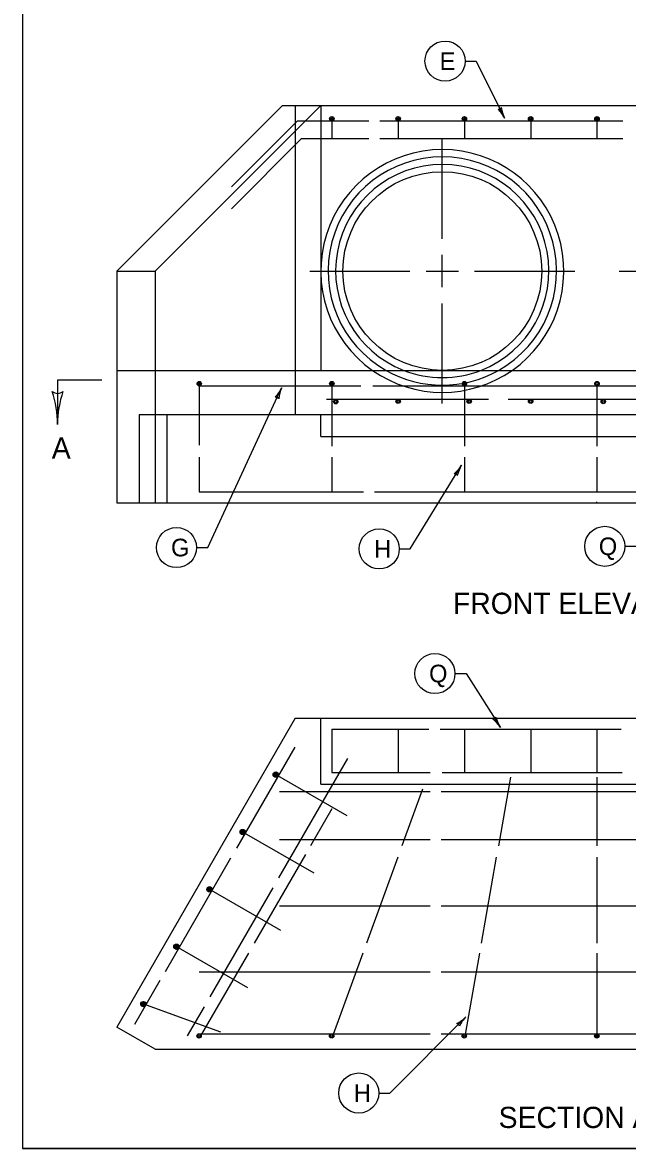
# Model space of a CAD drawing. Extents: x 1007 to 1035.5, y 1000.5 to 1021.5.
# Drawn here: x 1007 to 1013.84, y 1000.5 to 1013.25 of the extents above; entities that cross this region are included whole.
import ezdxf

# ---------------------------------------------------------------- set-up
doc = ezdxf.new("R2010")
doc.units = 0
for name, color, linetype in [('Level 1', 7, 'Continuous'), ('Level 10', 7, 'Continuous'), ('Level 11', 7, 'Continuous')]:
    doc.layers.add(name, color=color, linetype=linetype)

msp = doc.modelspace()

# ---------------------------------------------------------------- linework, layer by layer
at = {"layer": 'Level 1'}
for p, q in [((1012.009, 1012.815), (1012.134, 1012.815)), ((1012.134, 1012.815), (1012.455, 1012.169)), ((1009.942, 1012.313), (1008.067, 1010.438)), ((1010.375, 1012.313), (1008.5, 1010.438)), ((1009.942, 1012.313), (1017.058, 1012.313)), ((1010.086, 1012.313), (1010.086, 1008.813)), ((1010.375, 1012.313), (1010.375, 1009.313)), ((1010.5, 1012.188), (1010.5, 1011.938)), ((1011.25, 1012.188), (1011.25, 1011.938)), ((1012, 1012.188), (1012, 1011.938)), ((1012.75, 1012.188), (1012.75, 1011.938)), ((1013.5, 1012.188), (1013.5, 1011.938)), ((1010.11, 1012.139), (1009.363, 1011.392)), ((1010.11, 1012.139), (1010.917, 1012.139)), ((1011.042, 1012.139), (1013.792, 1012.139)), ((1010.158, 1011.938), (1009.363, 1011.142)), ((1010.158, 1011.938), (1010.917, 1011.938)), ((1011.042, 1011.938), (1013.792, 1011.938)), ((1011.75, 1010.804), (1011.75, 1011.938)), ((1011.75, 1010.254), (1011.75, 1010.621)), ((1008.067, 1010.438), (1008.067, 1007.813)), ((1008.067, 1010.438), (1008.5, 1010.438)), ((1008.5, 1010.438), (1008.5, 1007.813)), ((1010.25, 1010.438), (1011.384, 1010.438)), ((1011.567, 1010.438), (1011.933, 1010.438)), ((1012.116, 1010.438), (1013.25, 1010.438)), ((1013.75, 1010.438), (1014.884, 1010.438)), ((1011.75, 1008.938), (1011.75, 1010.071)), ((1008.067, 1009.313), (1018.933, 1009.313)), ((1007.896, 1009.2), (1007.396, 1009.2)), ((1007.396, 1009.2), (1007.396, 1008.7)), ((1009, 1009.188), (1009, 1008.465)), ((1009, 1009.138), (1010.828, 1009.138)), ((1009.095, 1007.306), (1009.932, 1009.113)), ((1010.5, 1009.188), (1010.5, 1008.456)), ((1010.962, 1009.138), (1015.386, 1009.138)), ((1012, 1009.188), (1012, 1008.456)), ((1013.5, 1009.138), (1013.5, 1008.456)), ((1010.438, 1008.985), (1012.273, 1008.985)), ((1012.496, 1008.985), (1014.805, 1008.985)), ((1008.318, 1008.813), (1018.683, 1008.813)), ((1008.318, 1008.813), (1008.318, 1007.813)), ((1008.634, 1008.813), (1008.634, 1007.813)), ((1010.375, 1008.563), (1010.375, 1008.813)), ((1010.375, 1008.563), (1016.625, 1008.563)), ((1009, 1008.331), (1009, 1007.937)), ((1010.5, 1008.331), (1010.5, 1007.937)), ((1012, 1008.331), (1012, 1007.937)), ((1013.5, 1008.331), (1013.5, 1007.937)), ((1011.388, 1007.291), (1011.968, 1008.238)), ((1009, 1007.937), (1010.858, 1007.937)), ((1010.983, 1007.937), (1015.401, 1007.937)), ((1013.5, 1007.813), (1013.5, 1007.822)), ((1008.067, 1007.813), (1018.933, 1007.813)), ((1008.97, 1007.306), (1009.095, 1007.306)), ((1013.815, 1007.32), (1013.94, 1007.32)), ((1011.263, 1007.291), (1011.388, 1007.291)), ((1011.894, 1005.879), (1012.019, 1005.879)), ((1012.019, 1005.879), (1012.407, 1005.268)), ((1010.086, 1005.375), (1008.067, 1001.875)), ((1010.086, 1005.375), (1016.914, 1005.375)), ((1010.375, 1004.875), (1010.375, 1005.375)), ((1010.5, 1005.25), (1010.5, 1004.759)), ((1010.5, 1005.25), (1011.599, 1005.25)), ((1011.25, 1005.25), (1011.25, 1004.759)), ((1011.727, 1005.25), (1013.773, 1005.25)), ((1012, 1005.25), (1012, 1004.759)), ((1012.75, 1005.25), (1012.75, 1004.759)), ((1013.5, 1005.25), (1013.5, 1004.759)), ((1010.08, 1005.045), (1009.42, 1003.9)), ((1010.676, 1004.917), (1009.896, 1003.564)), ((1010.375, 1004.625), (1010.375, 1004.875)), ((1010.5, 1004.759), (1011.611, 1004.759)), ((1011.75, 1004.759), (1013.784, 1004.759)), ((1010.673, 1004.268), (1009.861, 1004.736)), ((1010.375, 1004.625), (1016.625, 1004.625)), ((1012.521, 1004.704), (1012.384, 1003.926)), ((1013.5, 1004.706), (1013.5, 1003.926)), ((1009.906, 1004.544), (1011.611, 1004.544)), ((1011.526, 1004.569), (1011.292, 1003.926)), ((1011.736, 1004.544), (1015.16, 1004.544)), ((1010.5, 1004.348), (1010.257, 1003.926)), ((1010.299, 1003.618), (1009.487, 1004.086)), ((1009.906, 1004), (1011.611, 1004)), ((1011.736, 1004), (1015.16, 1004)), ((1009.355, 1003.789), (1008.612, 1002.5)), ((1010.201, 1003.83), (1009.622, 1002.827)), ((1011.246, 1003.799), (1010.892, 1002.827)), ((1012.361, 1003.799), (1012.19, 1002.827)), ((1013.5, 1003.799), (1013.5, 1002.827)), ((1009.924, 1002.968), (1009.112, 1003.437)), ((1009.832, 1003.453), (1009.119, 1002.217)), ((1009.906, 1003.25), (1011.611, 1003.25)), ((1011.736, 1003.25), (1015.16, 1003.25)), ((1009.549, 1002.319), (1008.737, 1002.787)), ((1009.555, 1002.712), (1009, 1001.75)), ((1010.85, 1002.712), (1010.5, 1001.75)), ((1012.17, 1002.712), (1012, 1001.75)), ((1013.5, 1002.712), (1013.5, 1001.75)), ((1009, 1002.5), (1011.611, 1002.5)), ((1011.736, 1002.5), (1015.16, 1002.5)), ((1008.555, 1002.402), (1008.268, 1001.903)), ((1009.244, 1001.817), (1008.363, 1002.137)), ((1009.054, 1002.105), (1008.864, 1001.775)), ((1011.157, 1001.128), (1012.017, 1001.99)), ((1008.5, 1001.625), (1008.067, 1001.875)), ((1009, 1001.798), (1011.611, 1001.798)), ((1011.736, 1001.798), (1015.16, 1001.798)), ((1008.5, 1001.625), (1018.5, 1001.625)), ((1011.032, 1001.128), (1011.157, 1001.128))]:
    msp.add_line(p, q, dxfattribs=at)
for centre, radius in [((1011.781, 1012.815), 0.227), ((1010.5, 1012.162), 0.025), ((1010.5, 1012.162), 0.0125), ((1011.25, 1012.162), 0.025), ((1011.25, 1012.162), 0.0125), ((1012, 1012.162), 0.025), ((1012, 1012.162), 0.0125), ((1012.75, 1012.162), 0.025), ((1012.75, 1012.162), 0.0125), ((1013.5, 1012.162), 0.025), ((1013.5, 1012.162), 0.0125), ((1011.75, 1010.438), 1.125), ((1009, 1009.162), 0.025), ((1009, 1009.162), 0.0125), ((1010.5, 1009.162), 0.025), ((1010.5, 1009.162), 0.0125), ((1012, 1009.162), 0.025), ((1012, 1009.162), 0.0125), ((1013.5, 1009.162), 0.025), ((1013.5, 1009.162), 0.0125), ((1010.544, 1008.958), 0.025), ((1010.544, 1008.958), 0.0125), ((1011.25, 1008.963), 0.025), ((1011.25, 1008.963), 0.0125), ((1012.054, 1008.963), 0.025), ((1012.054, 1008.963), 0.0125), ((1012.75, 1008.963), 0.025), ((1012.75, 1008.963), 0.0125), ((1013.571, 1008.96), 0.025), ((1013.571, 1008.96), 0.0125), ((1008.742, 1007.306), 0.227), ((1011.036, 1007.291), 0.227), ((1013.588, 1007.32), 0.227), ((1011.666, 1005.879), 0.227), ((1009.865, 1004.734), 0.03), ((1009.865, 1004.734), 0.0285), ((1009.866, 1004.734), 0.027), ((1009.866, 1004.734), 0.0255), ((1009.866, 1004.734), 0.024), ((1009.866, 1004.734), 0.0225), ((1009.866, 1004.734), 0.021), ((1009.866, 1004.734), 0.0195), ((1009.866, 1004.734), 0.018), ((1009.866, 1004.734), 0.0165), ((1009.866, 1004.734), 0.015), ((1009.866, 1004.734), 0.0135), ((1009.866, 1004.734), 0.012), ((1009.866, 1004.734), 0.0105), ((1009.866, 1004.734), 0.009), ((1009.866, 1004.734), 0.0075), ((1009.866, 1004.734), 0.006), ((1009.866, 1004.734), 0.0045), ((1009.866, 1004.734), 0.003), ((1009.491, 1004.084), 0.03), ((1009.491, 1004.084), 0.0285), ((1009.491, 1004.084), 0.027), ((1009.491, 1004.084), 0.0255), ((1009.491, 1004.084), 0.024), ((1009.491, 1004.084), 0.0225), ((1009.491, 1004.084), 0.021), ((1009.491, 1004.084), 0.0195), ((1009.491, 1004.084), 0.018), ((1009.491, 1004.084), 0.0165), ((1009.491, 1004.084), 0.015), ((1009.491, 1004.084), 0.0135), ((1009.491, 1004.084), 0.012), ((1009.491, 1004.084), 0.0105), ((1009.491, 1004.084), 0.009), ((1009.491, 1004.084), 0.0075), ((1009.491, 1004.084), 0.006), ((1009.491, 1004.084), 0.0045), ((1009.491, 1004.084), 0.003), ((1009.116, 1003.435), 0.03), ((1009.116, 1003.435), 0.0285), ((1009.116, 1003.435), 0.027), ((1009.116, 1003.435), 0.0255), ((1009.116, 1003.435), 0.024), ((1009.116, 1003.435), 0.0225), ((1009.116, 1003.435), 0.021), ((1009.116, 1003.435), 0.0195), ((1009.116, 1003.435), 0.018), ((1009.116, 1003.435), 0.0165), ((1009.116, 1003.435), 0.015), ((1009.116, 1003.435), 0.0135), ((1009.116, 1003.435), 0.012), ((1009.116, 1003.435), 0.0105), ((1009.116, 1003.435), 0.009), ((1009.116, 1003.435), 0.0075), ((1009.116, 1003.435), 0.006), ((1009.116, 1003.435), 0.0045), ((1009.116, 1003.435), 0.003), ((1008.741, 1002.785), 0.03), ((1008.741, 1002.785), 0.0285), ((1008.742, 1002.785), 0.027), ((1008.742, 1002.785), 0.0255), ((1008.742, 1002.785), 0.024), ((1008.742, 1002.785), 0.0225), ((1008.742, 1002.785), 0.021), ((1008.742, 1002.785), 0.0195), ((1008.742, 1002.785), 0.018), ((1008.742, 1002.785), 0.0165), ((1008.742, 1002.785), 0.015), ((1008.742, 1002.785), 0.0135), ((1008.742, 1002.785), 0.012), ((1008.742, 1002.785), 0.0105), ((1008.742, 1002.785), 0.009), ((1008.742, 1002.785), 0.0075), ((1008.742, 1002.785), 0.006), ((1008.742, 1002.785), 0.0045), ((1008.742, 1002.785), 0.003), ((1008.367, 1002.135), 0.03), ((1008.367, 1002.135), 0.0285), ((1008.367, 1002.135), 0.027), ((1008.367, 1002.135), 0.0255), ((1008.367, 1002.135), 0.024), ((1008.367, 1002.135), 0.0225), ((1008.367, 1002.135), 0.021), ((1008.367, 1002.135), 0.0195), ((1008.367, 1002.135), 0.018), ((1008.367, 1002.135), 0.0165), ((1008.367, 1002.135), 0.015), ((1008.367, 1002.135), 0.0135), ((1008.367, 1002.135), 0.012), ((1008.367, 1002.135), 0.0105), ((1008.367, 1002.135), 0.009), ((1008.367, 1002.135), 0.0075), ((1008.367, 1002.135), 0.006), ((1008.367, 1002.135), 0.0045), ((1008.367, 1002.135), 0.003), ((1008.998, 1001.775), 0.025), ((1008.998, 1001.775), 0.0125), ((1010.498, 1001.775), 0.025), ((1010.498, 1001.775), 0.0125), ((1011.998, 1001.775), 0.025), ((1011.998, 1001.775), 0.0125), ((1013.498, 1001.775), 0.025), ((1013.498, 1001.775), 0.0125), ((1010.805, 1001.128), 0.227)]:
    msp.add_circle(centre, radius, dxfattribs=at)
for centre, radius, start, end in [((1012.389, 1012.302), 0.0313, 255.236, 337.3527), ((1012.805, 1012.343), 0.391, 187.8086, 206.4553), ((1012.105, 1011.995), 0.391, 26.4614, 45.1302), ((1012.105, 1011.995), 0.391, 26.4492, 26.4614), ((1011.75, 1010.438), 1.375, 305.0968, 234.9032), ((1011.75, 1010.438), 1.293, 299.5202, 240.4798), ((1011.75, 1010.438), 1.207, 291.2413, 248.7587), ((1011.75, 1010.438), 1.375, 234.9032, 305.0968), ((1011.75, 1010.438), 1.293, 240.4798, 299.5202), ((1011.75, 1010.438), 1.207, 248.7587, 291.2413), ((1009.577, 1009.278), 0.391, 316.494, 335.1407), ((1010.287, 1008.949), 0.391, 155.1469, 173.8156), ((1010.287, 1008.949), 0.391, 155.1346, 155.1469), ((1007.397, 1009.145), 0.0938, 228.7746, 310.8913), ((1006.225, 1008.7), 1.172, 0, 18.6688), ((1008.568, 1008.7), 1.172, 161.3472, 179.9939), ((1009.869, 1008.979), 0.0313, 23.9215, 106.0381), ((1006.225, 1008.7), 1.172, 359.9878, 0), ((1011.634, 1008.442), 0.391, 309.8884, 328.5352), ((1012.301, 1008.034), 0.391, 148.5413, 167.2101), ((1012.301, 1008.034), 0.391, 148.5291, 148.5413), ((1011.89, 1008.111), 0.0313, 17.3159, 99.4326), ((1012.328, 1005.393), 0.0313, 261.2256, 343.3423), ((1012.078, 1005.058), 0.391, 32.451, 51.1198), ((1012.737, 1005.477), 0.391, 193.7981, 212.4449), ((1012.078, 1005.058), 0.391, 32.4388, 32.451), ((1011.74, 1002.266), 0.391, 296.4331, 315.0799), ((1012.294, 1001.714), 0.391, 135.086, 153.7548), ((1012.294, 1001.714), 0.391, 135.0738, 135.086), ((1011.912, 1001.884), 0.0313, 3.8606, 85.9773)]:
    msp.add_arc(centre, radius, start, end, dxfattribs=at)
at = {"layer": 'Level 10'}
for p in [(1007, 1021.5), (1035.5, 1000.5)]:
    msp.add_line(p, (1007, 1000.5), dxfattribs=at)
at = {"layer": 'Level 11'}
msp.add_lwpolyline([(1007, 1000.5), (1035.5, 1000.5), (1035.5, 1021.5), (1007, 1021.5)], close=True, dxfattribs=at)

# ---------------------------------------------------------------- texts
at = {"layer": 'Level 1'}
for s, height, p in [('E', 0.2, (1011.72, 1012.715)), ('A', 0.24, (1007.331, 1008.314)), ('G', 0.2, (1008.68, 1007.206)), ('H', 0.2, (1010.979, 1007.191)), ('Q', 0.2, (1013.521, 1007.22)), ('FRONT ELEVATION', 0.24, (1011.87, 1006.554)), ('Q', 0.2, (1011.6, 1005.779)), ('H', 0.2, (1010.748, 1001.028)), ('SECTION A-A', 0.24, (1012.387, 1000.732))]:
    msp.add_text(s, height=height, dxfattribs=at).set_placement(p)

doc.saveas('drawing.dxf')
